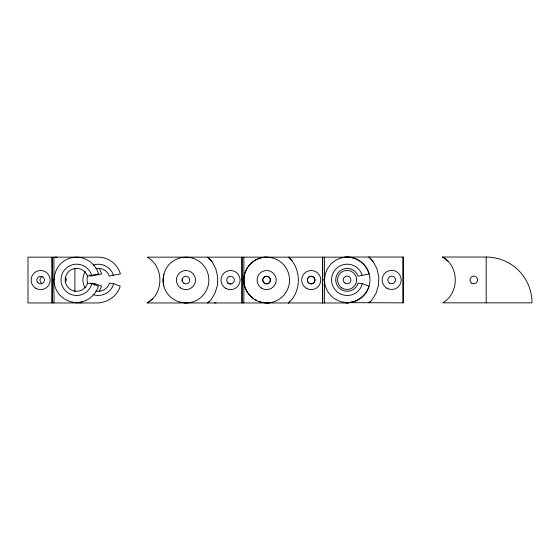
<?xml version="1.0" encoding="UTF-8"?>
<svg xmlns="http://www.w3.org/2000/svg" width="560" height="560" viewBox="0 0 560 560"><rect width="100%" height="100%" fill="white"/><g stroke="black" fill="none" stroke-linecap="round" stroke-linejoin="round"><path stroke-width="0.84" d="M344.512 257.166A22.904 22.904 0 0 1 369.943 278.649A22.904 22.904 0 0 1 347.074 302.834L345.688 302.666L403.116 302.841L403.116 257.026L347.074 257.026M52.143 279.832L52.073 302.974L52.08 257.159L52.143 279.832L53.97 279.832A22.673 22.673 0 0 0 82.509 301.735C90.006 299.558 96.173 293.643 98.371 286.118L91.693 283.661L87.528 283.136L86.765 285.194A11.452 11.452 0 0 1 69.608 288.869A11.452 11.452 0 0 1 68.971 271.334A11.452 11.452 0 0 1 86.352 273.749L87.444 276.143L98.546 273.966C95.893 264.299 86.667 257.215 76.643 257.159A22.645 22.624 -22.5 0 0 60.613 263.802C50.323 274.183 54.971 290.045 53.907 302.974M242.06 279.832L241.997 302.974L241.99 257.159L242.06 279.832L243.894 279.832M243.831 302.974L243.894 280.693M322.616 302.974L322.623 257.159M324.45 302.974L324.45 257.159M185.948 302.967A22.904 22.904 0 0 0 205.786 268.611A22.904 22.904 0 0 0 166.11 268.611C163.254 273.924 162.414 280.119 163.821 285.992M244.517 274.134L243.733 280.063A22.904 22.904 0 0 0 260.715 302.19L266.644 302.967A22.904 22.904 0 0 0 286.475 268.611A22.904 22.904 0 0 0 246.806 268.611C243.943 273.924 243.11 280.119 244.517 285.992M244.006 278.992L244.664 273.966L246.932 268.499L250.537 263.802A22.645 22.624 -22.5 0 1 266.567 257.159M353.052 301.735A22.673 22.673 0 0 1 324.513 279.832L325.283 273.966L327.551 268.499L331.156 263.802A22.645 22.624 -22.5 0 1 347.186 257.159C357.21 257.215 366.436 264.299 369.082 273.966L357.987 276.143L356.888 273.749A11.452 11.452 0 0 0 339.507 271.334A11.452 11.452 0 0 0 340.144 288.869A11.452 11.452 0 0 0 357.301 285.194L358.071 283.136L362.229 283.661L368.907 286.118C366.247 295.834 356.888 302.015 347.186 302.974M163.821 274.134L163.037 280.063A22.904 22.904 0 0 0 180.019 302.19L185.948 302.967L180.019 302.19M91.693 283.661L91.357 285.173A15.652 15.652 0 0 1 67.676 292.663A15.652 15.652 0 0 1 66.577 267.848A15.652 15.652 0 0 1 90.825 273.21L91.462 275.219M94.486 285.18L94.822 283.668L90.657 283.143M95.928 290.99A11.452 11.452 0 0 0 108.605 285.194L109.375 283.129L113.533 283.654C111.72 292.418 101.43 297.668 93.142 294.539M229.418 283.85L227.794 283.444M362.229 283.661L361.9 285.173A15.652 15.652 0 0 1 338.219 292.663A15.652 15.652 0 0 1 337.113 267.848A15.652 15.652 0 0 1 361.368 273.21L362.005 275.219M99.407 291.172L101.5 286.125L94.822 283.668M85.281 271.586C82.201 276.388 82.047 283.031 85.183 287.833M347.2 302.967L147.231 302.967C164.122 293.643 164.101 266.483 147.231 257.152L347.2 257.152M65.156 282.765L66.29 280.063L65.156 277.368M373.016 261.359L368.963 257.026L373.016 261.359L376.936 268.709L378.826 276.822L378.546 285.145L376.124 293.111L371.721 300.181L368.886 302.834L370.3 301.518M209.174 301.651L207.76 302.967L210.595 300.314L214.998 293.244L217.42 285.278L217.7 276.955L215.81 268.842L211.883 261.492L207.83 257.159L211.89 261.492M289.87 301.651L288.393 302.974M288.456 302.967C301.665 291.508 301.602 268.716 288.526 257.159L292.586 261.492M147.231 302.967L152.397 298.991M93.422 265.153C101.29 262.038 111.16 267.022 113.302 275.212L120.386 273.959C117.74 264.292 108.507 257.208 98.49 257.152L28 257.159L28 302.967L98.49 302.967C108.192 302.015 117.551 295.827 120.211 286.118L113.533 283.654M66.15 279.076L65.779 278.152M113.302 275.212L109.284 276.143L108.192 273.742A11.452 11.452 0 0 0 95.844 268.681M76.643 302.974L82.509 301.735M79.772 302.974L81.452 302.624M214.417 302.967L216.09 302.61M266.567 302.974L268.24 302.617M442.631 257.026L486.192 257.026A45.808 45.808 0 0 1 532 302.841L442.631 302.841C459.515 293.517 459.494 266.35 442.631 257.026L448.091 261.296M55.209 257.166L57.043 257.166M322.679 279.832L324.513 279.832M345.681 302.673L347.074 302.834M264.495 302.715L266.644 302.967M260.715 302.19L264.558 302.722M229.46 283.654L230.944 284.207M90.027 274.953L90.573 276.15L101.675 273.966L99.407 268.499M243.831 257.159L243.894 278.957M53.914 257.159L53.97 279.832M486.185 257.026L486.192 302.841M403.116 257.026L403.116 302.841M322.679 257.159L322.686 302.967M74.879 268.394L74.879 291.732M41.853 283.367A3.815 3.815 0 0 1 42.77 276.374M87.542 283.192A11.452 11.452 0 0 1 87.752 275.828M182.056 279.076A3.822 3.822 0 0 1 182.056 281.057M309.246 283.374A3.822 3.822 0 0 0 314.972 280.07A3.822 3.822 0 0 0 309.246 276.759A3.822 3.822 0 0 0 309.246 283.374A3.815 3.815 0 0 1 308.98 276.941A3.815 3.815 0 0 1 314.93 279.405A3.815 3.815 0 0 1 310.184 283.759M260.701 301.735A22.673 22.673 0 0 1 259.084 301.231M256.725 300.258A22.673 22.673 0 0 1 255.227 299.467M253.106 298.074A22.673 22.673 0 0 1 246.932 291.172M246.526 290.43A22.673 22.673 0 0 1 244.664 285.698M244.293 284.053A22.673 22.673 0 0 1 243.908 280.672M262.962 278.852A3.815 3.815 0 0 1 269.213 277.305A3.815 3.815 0 0 1 267.974 283.626A3.815 3.815 0 0 1 262.773 279.825M269.143 302.834A22.904 22.904 0 0 1 266.581 302.974M35.861 288.33A9.541 9.541 0 0 0 50.176 280.063A9.541 9.541 0 0 0 35.861 271.796A9.541 9.541 0 0 0 35.861 288.33M37.933 282.765A3.815 3.815 0 0 0 44.317 281.05A3.815 3.815 0 0 0 39.641 276.374A3.815 3.815 0 0 0 37.933 282.765M227.836 282.765A3.815 3.815 0 0 0 234.22 281.05A3.815 3.815 0 0 0 229.544 276.374A3.815 3.815 0 0 0 227.836 282.765M225.764 288.33A9.541 9.541 0 0 0 240.079 280.063A9.541 9.541 0 0 0 225.764 271.796A9.541 9.541 0 0 0 225.764 288.33M183.834 283.241A3.815 3.815 0 0 0 189.756 280.301A3.815 3.815 0 0 0 184.247 276.64A3.815 3.815 0 0 0 183.834 283.241M180.663 288.008A9.541 9.541 0 0 0 195.468 280.665A9.541 9.541 0 0 0 181.706 271.509A9.541 9.541 0 0 0 180.663 288.008M306.46 288.33A9.541 9.541 0 0 0 320.775 280.063A9.541 9.541 0 0 0 306.46 271.796A9.541 9.541 0 0 0 306.46 288.33M264.53 283.241A3.815 3.815 0 0 0 270.452 280.301A3.815 3.815 0 0 0 264.943 276.64A3.815 3.815 0 0 0 264.53 283.241M261.359 288.008A9.541 9.541 0 0 0 276.164 280.665A9.541 9.541 0 0 0 262.402 271.509A9.541 9.541 0 0 0 261.359 288.008M471.856 283.248A3.822 3.822 0 0 0 477.582 279.937A3.822 3.822 0 0 0 471.856 276.633A3.822 3.822 0 0 0 471.856 283.248M389.753 283.241A3.815 3.815 0 0 0 395.479 279.93A3.815 3.815 0 0 0 389.753 276.626A3.815 3.815 0 0 0 389.753 283.241M344.96 283.115A3.815 3.815 0 0 0 350.882 280.175A3.815 3.815 0 0 0 345.38 276.514A3.815 3.815 0 0 0 344.96 283.115M386.89 288.197A9.541 9.541 0 0 0 401.205 279.93A9.541 9.541 0 0 0 386.89 271.663A9.541 9.541 0 0 0 386.89 288.197M341.789 287.875A9.541 9.541 0 0 0 356.601 280.532A9.541 9.541 0 0 0 342.832 271.383A9.541 9.541 0 0 0 341.789 287.875"/></g></svg>
